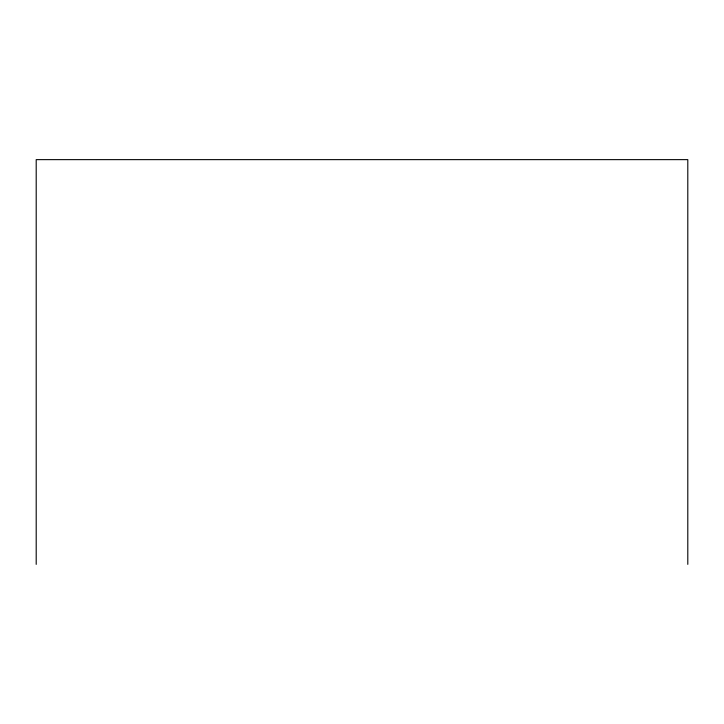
<?xml version="1.0" encoding="UTF-8"?>
<svg xmlns="http://www.w3.org/2000/svg" width="724" height="724" viewBox="0 0 724 724"><rect width="100%" height="100%" fill="white"/><g stroke="black" fill="none" stroke-linecap="round" stroke-linejoin="round"><path stroke-width="1.09" d="M687.8 564.367L687.8 159.633L36.2 159.633L36.2 564.367"/></g></svg>
